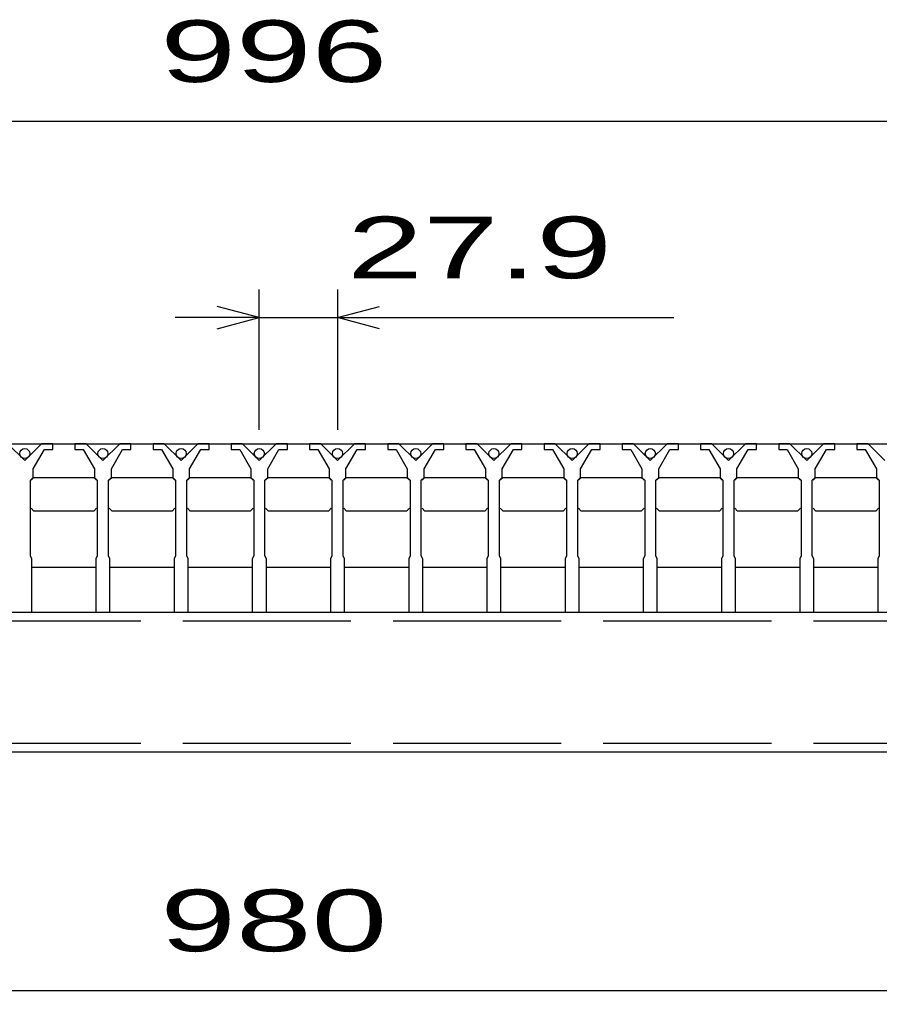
# Model space of a CAD drawing. Units: millimetres, scale not verified. Extents: x -1820 to 1724, y -1285 to 1059.
# Drawn here: x -1027.3 to -720.4, y -731.5 to -385.2 of the extents above; entities that cross this region are included whole.
import ezdxf
from ezdxf.enums import TextEntityAlignment as Align

# ---------------------------------------------------------------- set-up
doc = ezdxf.new("R2010")
doc.units = ezdxf.units.MM
doc.header["$LTSCALE"] = 10
doc.linetypes.add('DASHED', pattern=[7.5, 6, -1.5])
doc.layers.add('16', color=3, linetype='Continuous', lineweight=25)
doc.layers.add('22', color=2, linetype='Continuous', lineweight=25)
doc.styles.add('ベクトル', font='')
doc.styles.get('ベクトル').set_extended_font_data('ベクトル')

msp = doc.modelspace()

# ---------------------------------------------------------------- linework, layer by layer
at = {"layer": '16'}
for p, q in [((-1426, -536.5), (-430, -536.5)), ((-1025.4, -542.5), (-1031.4, -536.5)), ((-1019.4, -536.5), (-1025.4, -542.5)), ((-1015.4, -536.5), (-1019.4, -536.5)), ((-1015.4, -538.5), (-1015.4, -536.5)), ((-1007.5, -536.5), (-1007.5, -538.5)), ((-1003.5, -536.5), (-1007.5, -536.5)), ((-997.5, -542.5), (-1003.5, -536.5)), ((-991.5, -536.5), (-997.5, -542.5)), ((-987.5, -536.5), (-991.5, -536.5)), ((-987.5, -538.5), (-987.5, -536.5)), ((-979.6, -536.5), (-979.6, -538.5)), ((-975.6, -536.5), (-979.6, -536.5)), ((-969.6, -542.5), (-975.6, -536.5)), ((-963.6, -536.5), (-969.6, -542.5)), ((-959.6, -536.5), (-963.6, -536.5)), ((-959.6, -538.5), (-959.6, -536.5)), ((-951.7, -536.5), (-951.7, -538.5)), ((-947.7, -536.5), (-951.7, -536.5)), ((-941.7, -542.5), (-947.7, -536.5)), ((-935.7, -536.5), (-941.7, -542.5)), ((-931.7, -536.5), (-935.7, -536.5)), ((-931.7, -538.5), (-931.7, -536.5)), ((-923.8, -536.5), (-923.8, -538.5)), ((-919.8, -536.5), (-923.8, -536.5)), ((-913.8, -542.5), (-919.8, -536.5)), ((-907.8, -536.5), (-913.8, -542.5)), ((-903.8, -536.5), (-907.8, -536.5)), ((-903.8, -538.5), (-903.8, -536.5)), ((-895.9, -536.5), (-895.9, -538.5)), ((-891.9, -536.5), (-895.9, -536.5)), ((-885.9, -542.5), (-891.9, -536.5)), ((-879.9, -536.5), (-885.9, -542.5)), ((-875.9, -536.5), (-879.9, -536.5)), ((-875.9, -538.5), (-875.9, -536.5)), ((-868, -536.5), (-868, -538.5)), ((-864, -536.5), (-868, -536.5)), ((-858, -542.5), (-864, -536.5)), ((-852, -536.5), (-858, -542.5)), ((-848, -536.5), (-852, -536.5)), ((-848, -538.5), (-848, -536.5)), ((-840.1, -536.5), (-840.1, -538.5)), ((-836.1, -536.5), (-840.1, -536.5)), ((-830.1, -542.5), (-836.1, -536.5)), ((-824.1, -536.5), (-830.1, -542.5)), ((-820.1, -536.5), (-824.1, -536.5)), ((-820.1, -538.5), (-820.1, -536.5)), ((-812.2, -536.5), (-812.2, -538.5)), ((-808.2, -536.5), (-812.2, -536.5)), ((-802.2, -542.5), (-808.2, -536.5)), ((-796.2, -536.5), (-802.2, -542.5)), ((-792.2, -536.5), (-796.2, -536.5)), ((-792.2, -538.5), (-792.2, -536.5)), ((-784.3, -536.5), (-784.3, -538.5)), ((-780.3, -536.5), (-784.3, -536.5)), ((-774.3, -542.5), (-780.3, -536.5)), ((-768.3, -536.5), (-774.3, -542.5)), ((-764.3, -536.5), (-768.3, -536.5)), ((-764.3, -538.5), (-764.3, -536.5)), ((-756.4, -536.5), (-756.4, -538.5)), ((-752.4, -536.5), (-756.4, -536.5)), ((-746.4, -542.5), (-752.4, -536.5)), ((-740.4, -536.5), (-746.4, -542.5)), ((-736.4, -536.5), (-740.4, -536.5)), ((-736.4, -538.5), (-736.4, -536.5)), ((-728.5, -536.5), (-728.5, -538.5)), ((-724.5, -536.5), (-728.5, -536.5)), ((-718.5, -542.5), (-724.5, -536.5)), ((-1022.4, -545.5), (-1018.4, -538.5)), ((-1018.4, -538.5), (-1015.4, -538.5)), ((-1007.5, -538.5), (-1004.5, -538.5)), ((-1004.5, -538.5), (-1000.5, -545.5)), ((-994.5, -545.5), (-990.5, -538.5)), ((-990.5, -538.5), (-987.5, -538.5)), ((-979.6, -538.5), (-976.6, -538.5)), ((-976.6, -538.5), (-972.6, -545.5)), ((-966.6, -545.5), (-962.6, -538.5)), ((-962.6, -538.5), (-959.6, -538.5)), ((-951.7, -538.5), (-948.7, -538.5)), ((-948.7, -538.5), (-944.7, -545.5)), ((-938.7, -545.5), (-934.7, -538.5)), ((-934.7, -538.5), (-931.7, -538.5)), ((-923.8, -538.5), (-920.8, -538.5)), ((-920.8, -538.5), (-916.8, -545.5)), ((-910.8, -545.5), (-906.8, -538.5)), ((-906.8, -538.5), (-903.8, -538.5)), ((-895.9, -538.5), (-892.9, -538.5)), ((-892.9, -538.5), (-888.9, -545.5)), ((-882.9, -545.5), (-878.9, -538.5)), ((-878.9, -538.5), (-875.9, -538.5)), ((-868, -538.5), (-865, -538.5)), ((-865, -538.5), (-861, -545.5)), ((-855, -545.5), (-851, -538.5)), ((-851, -538.5), (-848, -538.5)), ((-840.1, -538.5), (-837.1, -538.5)), ((-837.1, -538.5), (-833.1, -545.5)), ((-827.1, -545.5), (-823.1, -538.5)), ((-823.1, -538.5), (-820.1, -538.5)), ((-812.2, -538.5), (-809.2, -538.5)), ((-809.2, -538.5), (-805.2, -545.5)), ((-799.2, -545.5), (-795.2, -538.5)), ((-795.2, -538.5), (-792.2, -538.5)), ((-784.3, -538.5), (-781.3, -538.5)), ((-781.3, -538.5), (-777.3, -545.5)), ((-771.3, -545.5), (-767.3, -538.5)), ((-767.3, -538.5), (-764.3, -538.5)), ((-756.4, -538.5), (-753.4, -538.5)), ((-753.4, -538.5), (-749.4, -545.5)), ((-743.4, -545.5), (-739.4, -538.5)), ((-739.4, -538.5), (-736.4, -538.5)), ((-728.5, -538.5), (-725.5, -538.5)), ((-725.5, -538.5), (-721.5, -545.5)), ((-1022.4, -548.5), (-1022.4, -545.5)), ((-1000.5, -545.5), (-1000.5, -548.5)), ((-994.5, -548.5), (-994.5, -545.5)), ((-972.6, -545.5), (-972.6, -548.5)), ((-966.6, -548.5), (-966.6, -545.5)), ((-944.7, -545.5), (-944.7, -548.5)), ((-938.7, -548.5), (-938.7, -545.5)), ((-916.8, -545.5), (-916.8, -548.5)), ((-910.8, -548.5), (-910.8, -545.5)), ((-888.9, -545.5), (-888.9, -548.5)), ((-882.9, -548.5), (-882.9, -545.5)), ((-861, -545.5), (-861, -548.5)), ((-855, -548.5), (-855, -545.5)), ((-833.1, -545.5), (-833.1, -548.5)), ((-827.1, -548.5), (-827.1, -545.5)), ((-805.2, -545.5), (-805.2, -548.5)), ((-799.2, -548.5), (-799.2, -545.5)), ((-777.3, -545.5), (-777.3, -548.5)), ((-771.3, -548.5), (-771.3, -545.5)), ((-749.4, -545.5), (-749.4, -548.5)), ((-743.4, -548.5), (-743.4, -545.5)), ((-721.5, -545.5), (-721.5, -548.5)), ((-1023.4, -549.5), (-1022.4, -548.5)), ((-1023.4, -576.5), (-1023.4, -549.5)), ((-1023.15, -549.5), (-1022.15, -548.5)), ((-1022.15, -548.5), (-1000.75, -548.5)), ((-1000.75, -548.5), (-999.75, -549.5)), ((-1000.5, -548.5), (-999.5, -549.5)), ((-999.5, -549.5), (-999.5, -576.5)), ((-995.5, -549.5), (-994.5, -548.5)), ((-995.5, -576.5), (-995.5, -549.5)), ((-995.25, -549.5), (-994.25, -548.5)), ((-994.25, -548.5), (-972.85, -548.5)), ((-972.85, -548.5), (-971.85, -549.5)), ((-972.6, -548.5), (-971.6, -549.5)), ((-971.6, -549.5), (-971.6, -576.5)), ((-967.6, -549.5), (-966.6, -548.5)), ((-967.6, -576.5), (-967.6, -549.5)), ((-967.35, -549.5), (-966.35, -548.5)), ((-966.35, -548.5), (-944.95, -548.5)), ((-944.95, -548.5), (-943.95, -549.5)), ((-944.7, -548.5), (-943.7, -549.5)), ((-943.7, -549.5), (-943.7, -576.5)), ((-939.7, -549.5), (-938.7, -548.5)), ((-939.7, -576.5), (-939.7, -549.5)), ((-939.45, -549.5), (-938.45, -548.5)), ((-938.45, -548.5), (-917.05, -548.5)), ((-917.05, -548.5), (-916.05, -549.5)), ((-916.8, -548.5), (-915.8, -549.5)), ((-915.8, -549.5), (-915.8, -576.5)), ((-911.8, -549.5), (-910.8, -548.5)), ((-911.8, -576.5), (-911.8, -549.5)), ((-911.55, -549.5), (-910.55, -548.5)), ((-910.55, -548.5), (-889.15, -548.5)), ((-889.15, -548.5), (-888.15, -549.5)), ((-888.9, -548.5), (-887.9, -549.5)), ((-887.9, -549.5), (-887.9, -576.5)), ((-883.9, -549.5), (-882.9, -548.5)), ((-883.9, -576.5), (-883.9, -549.5)), ((-883.65, -549.5), (-882.65, -548.5)), ((-882.65, -548.5), (-861.25, -548.5)), ((-861.25, -548.5), (-860.25, -549.5)), ((-861, -548.5), (-860, -549.5)), ((-860, -549.5), (-860, -576.5)), ((-856, -549.5), (-855, -548.5)), ((-856, -576.5), (-856, -549.5)), ((-855.75, -549.5), (-854.75, -548.5)), ((-854.75, -548.5), (-833.35, -548.5)), ((-833.35, -548.5), (-832.35, -549.5)), ((-833.1, -548.5), (-832.1, -549.5)), ((-832.1, -549.5), (-832.1, -576.5)), ((-828.1, -549.5), (-827.1, -548.5)), ((-828.1, -576.5), (-828.1, -549.5)), ((-827.85, -549.5), (-826.85, -548.5)), ((-826.85, -548.5), (-805.45, -548.5)), ((-805.45, -548.5), (-804.45, -549.5)), ((-805.2, -548.5), (-804.2, -549.5)), ((-804.2, -549.5), (-804.2, -576.5)), ((-800.2, -549.5), (-799.2, -548.5)), ((-800.2, -576.5), (-800.2, -549.5)), ((-799.95, -549.5), (-798.95, -548.5)), ((-798.95, -548.5), (-777.55, -548.5)), ((-777.55, -548.5), (-776.55, -549.5)), ((-777.3, -548.5), (-776.3, -549.5)), ((-776.3, -549.5), (-776.3, -576.5)), ((-772.3, -549.5), (-771.3, -548.5)), ((-772.3, -576.5), (-772.3, -549.5)), ((-772.05, -549.5), (-771.05, -548.5)), ((-771.05, -548.5), (-749.65, -548.5)), ((-749.65, -548.5), (-748.65, -549.5)), ((-749.4, -548.5), (-748.4, -549.5)), ((-748.4, -549.5), (-748.4, -576.5)), ((-744.4, -549.5), (-743.4, -548.5)), ((-744.4, -576.5), (-744.4, -549.5)), ((-744.15, -549.5), (-743.15, -548.5)), ((-743.15, -548.5), (-721.75, -548.5)), ((-721.75, -548.5), (-720.75, -549.5)), ((-721.5, -548.5), (-720.5, -549.5)), ((-720.5, -549.5), (-720.5, -576.5)), ((-1022.15, -560.5), (-1023.15, -559.5)), ((-1000.75, -560.5), (-1022.15, -560.5)), ((-999.75, -559.5), (-1000.75, -560.5)), ((-994.25, -560.5), (-995.25, -559.5)), ((-972.85, -560.5), (-994.25, -560.5)), ((-971.85, -559.5), (-972.85, -560.5)), ((-966.35, -560.5), (-967.35, -559.5)), ((-944.95, -560.5), (-966.35, -560.5)), ((-943.95, -559.5), (-944.95, -560.5)), ((-938.45, -560.5), (-939.45, -559.5)), ((-917.05, -560.5), (-938.45, -560.5)), ((-916.05, -559.5), (-917.05, -560.5)), ((-910.55, -560.5), (-911.55, -559.5)), ((-889.15, -560.5), (-910.55, -560.5)), ((-888.15, -559.5), (-889.15, -560.5)), ((-882.65, -560.5), (-883.65, -559.5)), ((-861.25, -560.5), (-882.65, -560.5)), ((-860.25, -559.5), (-861.25, -560.5)), ((-854.75, -560.5), (-855.75, -559.5)), ((-833.35, -560.5), (-854.75, -560.5)), ((-832.35, -559.5), (-833.35, -560.5)), ((-826.85, -560.5), (-827.85, -559.5)), ((-805.45, -560.5), (-826.85, -560.5)), ((-804.45, -559.5), (-805.45, -560.5)), ((-798.95, -560.5), (-799.95, -559.5)), ((-777.55, -560.5), (-798.95, -560.5)), ((-776.55, -559.5), (-777.55, -560.5)), ((-771.05, -560.5), (-772.05, -559.5)), ((-749.65, -560.5), (-771.05, -560.5)), ((-748.65, -559.5), (-749.65, -560.5)), ((-743.15, -560.5), (-744.15, -559.5)), ((-721.75, -560.5), (-743.15, -560.5)), ((-720.75, -559.5), (-721.75, -560.5)), ((-1022.9, -577.5), (-1023.4, -576.5)), ((-1022.9, -596.5), (-1022.9, -577.5)), ((-999.5, -576.5), (-1000, -577.5)), ((-1000, -577.5), (-1000, -596.5)), ((-995, -577.5), (-995.5, -576.5)), ((-995, -596.5), (-995, -577.5)), ((-971.6, -576.5), (-972.1, -577.5)), ((-972.1, -577.5), (-972.1, -596.5)), ((-967.1, -577.5), (-967.6, -576.5)), ((-967.1, -596.5), (-967.1, -577.5)), ((-943.7, -576.5), (-944.2, -577.5)), ((-944.2, -577.5), (-944.2, -596.5)), ((-939.2, -577.5), (-939.7, -576.5)), ((-939.2, -596.5), (-939.2, -577.5)), ((-915.8, -576.5), (-916.3, -577.5)), ((-916.3, -577.5), (-916.3, -596.5)), ((-911.3, -577.5), (-911.8, -576.5)), ((-911.3, -596.5), (-911.3, -577.5)), ((-887.9, -576.5), (-888.4, -577.5)), ((-888.4, -577.5), (-888.4, -596.5)), ((-883.4, -577.5), (-883.9, -576.5)), ((-883.4, -596.5), (-883.4, -577.5)), ((-860, -576.5), (-860.5, -577.5)), ((-860.5, -577.5), (-860.5, -596.5)), ((-855.5, -577.5), (-856, -576.5)), ((-855.5, -596.5), (-855.5, -577.5)), ((-832.1, -576.5), (-832.6, -577.5)), ((-832.6, -577.5), (-832.6, -596.5)), ((-827.6, -577.5), (-828.1, -576.5)), ((-827.6, -596.5), (-827.6, -577.5)), ((-804.2, -576.5), (-804.7, -577.5)), ((-804.7, -577.5), (-804.7, -596.5)), ((-799.7, -577.5), (-800.2, -576.5)), ((-799.7, -596.5), (-799.7, -577.5)), ((-776.3, -576.5), (-776.8, -577.5)), ((-776.8, -577.5), (-776.8, -596.5)), ((-771.8, -577.5), (-772.3, -576.5)), ((-771.8, -596.5), (-771.8, -577.5)), ((-748.4, -576.5), (-748.9, -577.5)), ((-748.9, -577.5), (-748.9, -596.5)), ((-743.9, -577.5), (-744.4, -576.5)), ((-743.9, -596.5), (-743.9, -577.5)), ((-720.5, -576.5), (-721, -577.5)), ((-721, -577.5), (-721, -596.5)), ((-1022.9, -580.5), (-1000, -580.5)), ((-995, -580.5), (-972.1, -580.5)), ((-967.1, -580.5), (-944.2, -580.5)), ((-939.2, -580.5), (-916.3, -580.5)), ((-911.3, -580.5), (-888.4, -580.5)), ((-883.4, -580.5), (-860.5, -580.5)), ((-855.5, -580.5), (-832.6, -580.5)), ((-827.6, -580.5), (-804.7, -580.5)), ((-799.7, -580.5), (-776.8, -580.5)), ((-771.8, -580.5), (-748.9, -580.5)), ((-743.9, -580.5), (-721, -580.5)), ((-1419, -596.5), (-437, -596.5)), ((-1027.9, -596.5), (-1022.9, -596.5)), ((-1000, -596.5), (-995, -596.5)), ((-972.1, -596.5), (-967.1, -596.5)), ((-944.2, -596.5), (-939.2, -596.5)), ((-916.3, -596.5), (-911.3, -596.5)), ((-888.4, -596.5), (-883.4, -596.5)), ((-860.5, -596.5), (-855.5, -596.5)), ((-832.6, -596.5), (-827.6, -596.5)), ((-804.7, -596.5), (-799.7, -596.5)), ((-776.8, -596.5), (-771.8, -596.5)), ((-748.9, -596.5), (-743.9, -596.5)), ((-721, -596.5), (-716, -596.5)), ((-437, -646.5), (-1419, -646.5))]:
    msp.add_line(p, q, dxfattribs=at)
at = {"layer": '16', "linetype": 'DASHED'}
for p, q in [((-1419, -599.7), (-437, -599.7)), ((-1419, -643.3), (-437, -643.3))]:
    msp.add_line(p, q, dxfattribs=at)
at = {"layer": '16'}
for centre in [(-1025.4, -540), (-997.5, -540), (-969.6, -540), (-941.7, -540), (-913.8, -540), (-885.9, -540), (-858, -540), (-830.1, -540), (-802.2, -540), (-774.3, -540), (-746.4, -540)]:
    msp.add_circle(centre, 1.8, dxfattribs=at)
at = {"layer": '22', "color": 4}
for p, q in [((-1426, -421.5), (-430, -421.5)), ((-941.7, -531.5), (-941.7, -481.5)), ((-913.8, -481.5), (-913.8, -531.5)), ((-941.7, -491.5), (-956.7, -487.5)), ((-913.8, -491.5), (-898.8, -487.5)), ((-941.7, -491.5), (-971.7, -491.5)), ((-956.7, -495.5), (-941.7, -491.5)), ((-941.7, -491.5), (-913.8, -491.5)), ((-898.8, -495.5), (-913.8, -491.5)), ((-913.8, -491.5), (-793.8, -491.5)), ((-1419, -731.5), (-437, -731.5))]:
    msp.add_line(p, q, dxfattribs=at)

# ---------------------------------------------------------------- texts
at = {"layer": '22', "style": 'ベクトル', "width": 1.65}
for s, p in [(' 996 ', (-990.5, -396.5)), (' 27.9 ', (-923.8, -466.5)), (' 980 ', (-990.5, -706.5))]:
    msp.add_text(s, height=21.99, dxfattribs=at).set_placement(p, align=Align.MIDDLE_LEFT)

doc.saveas('drawing.dxf')
